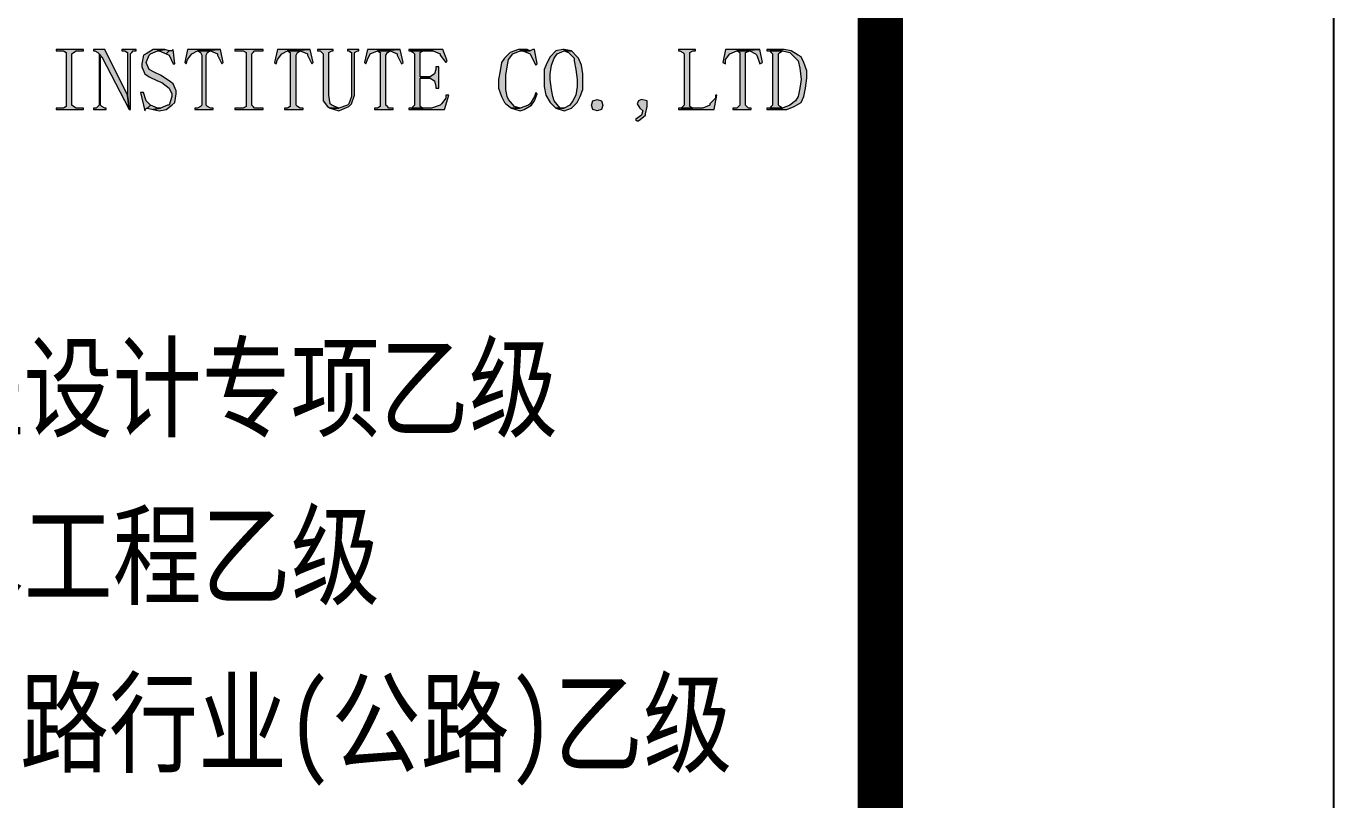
# Model space of a CAD drawing. Extents: x -9422388 to 15610651, y -1992469 to 953794.
# Drawn here: x -2432359 to -2429474, y -403813 to -402108 of the extents above; entities that cross this region are included whole.
import ezdxf

# ---------------------------------------------------------------- set-up
doc = ezdxf.new("R2010")
doc.units = 0
doc.header["$LTSCALE"] = 1000
doc.layers.add('PUB_TITLE', color=4, linetype='Continuous')
doc.styles.add('STYLE1', font='', dxfattribs={"width": 0.8})
doc.styles.get('STYLE1').set_extended_font_data('SimSun')

# ---------------------------------------------------------------- blocks, each defined once
blk = doc.blocks.new('AACI')
at = {"layer": 'PUB_TITLE'}
h = blk.add_hatch(color=256, dxfattribs=at)
h.dxf.hatch_style = 1
h.paths.add_polyline_path([(5035.1, 2453.1), (4959.6, 2453.1), (4959.6, 2450), (4962.8, 2450), (5013.1, 2450), (5028.9, 2443.7), (5028.9, 2440.5), (5041.4, 2424.8), (5044.6, 2427.9)])
h.paths.add_polyline_path([(4962.8, 2450), (4969.1, 2446.8), (4972.2, 2443.7), (4972.2, 2330.4), (4969.1, 2327.2), (4965.9, 2324.1), (4991.1, 2324.1), (4984.8, 2327.2), (4984.8, 2330.4), (4984.8, 2390.2), (5006.8, 2390.2), (4984.8, 2393.3), (4984.8, 2443.7), (4984.8, 2446.8), (4991.1, 2450), (5013.1, 2450)])
h.paths.add_polyline_path([(5025.7, 2415.3), (5019.4, 2415.3), (5019.4, 2409), (5016.3, 2399.6), (5006.8, 2393.3), (4984.8, 2393.3), (5006.8, 2390.2), (5016.3, 2383.9), (5019.4, 2371.3), (5019.4, 2368.1), (5025.7, 2368.1)])
h.paths.add_polyline_path([(5041.4, 2352.4), (5041.4, 2346.1), (5032, 2333.5), (5028.9, 2330.4), (5010, 2324.1), (4991.1, 2324.1), (4965.9, 2324.1), (4959.6, 2324.1), (4959.6, 2320.9), (5038.3, 2320.9), (5047.7, 2352.4)])
h.paths.add_polyline_path([(4940.7, 2453.1), (4890.4, 2450), (4918.7, 2450), (4934.4, 2443.7), (4934.4, 2440.5), (4943.9, 2421.6), (4947, 2424.8)])
h.paths.add_polyline_path([(4940.7, 2453.1), (4868.4, 2453.1), (4862.1, 2424.8), (4865.2, 2421.6), (4868.4, 2431.1), (4874.6, 2443.7), (4890.4, 2450)])
h.paths.add_polyline_path([(4890.4, 2450), (4896.7, 2446.8), (4896.7, 2440.5), (4896.7, 2330.4), (4896.7, 2327.2), (4890.4, 2324.1), (4884.1, 2324.1), (4884.1, 2320.9), (4925, 2320.9), (4925, 2324.1), (4915.6, 2324.1), (4912.4, 2327.2), (4909.3, 2330.4), (4909.3, 2440.5), (4912.4, 2446.8), (4918.7, 2450)])
h.paths.add_polyline_path([(4792.8, 2453.1), (4758.2, 2453.1), (4758.2, 2450), (4764.5, 2450), (4767.6, 2446.8), (4770.8, 2443.7), (4770.8, 2352.4), (4770.8, 2339.8), (4780.2, 2327.2), (4786.5, 2324.1), (4805.4, 2324.1), (4789.7, 2330.4), (4786.5, 2333.5), (4783.4, 2352.4), (4783.4, 2443.7), (4783.4, 2446.8), (4789.7, 2450), (4792.8, 2450)])
h.paths.add_polyline_path([(4849.5, 2453.1), (4824.3, 2453.1), (4824.3, 2450), (4827.4, 2450), (4833.7, 2446.8), (4833.7, 2443.7), (4833.7, 2352.4), (4833.7, 2349.3), (4827.4, 2333.5), (4824.3, 2330.4), (4805.4, 2324.1), (4786.5, 2324.1), (4805.4, 2317.8), (4811.7, 2320.9), (4827.4, 2327.2), (4833.7, 2333.5), (4840, 2352.4), (4840, 2443.7), (4840, 2446.8), (4846.3, 2450), (4849.5, 2450)])
h.paths.add_polyline_path([(4742.5, 2453.1), (4692.1, 2450), (4720.4, 2450), (4736.2, 2443.7), (4736.2, 2440.5), (4745.6, 2421.6), (4748.8, 2424.8)])
h.paths.add_polyline_path([(4742.5, 2453.1), (4670.1, 2453.1), (4663.8, 2424.8), (4666.9, 2421.6), (4670.1, 2431.1), (4679.5, 2443.7), (4692.1, 2450)])
h.paths.add_polyline_path([(4692.1, 2450), (4698.4, 2446.8), (4698.4, 2440.5), (4698.4, 2330.4), (4698.4, 2327.2), (4692.1, 2324.1), (4685.8, 2324.1), (4685.8, 2320.9), (4726.7, 2320.9), (4726.7, 2324.1), (4720.4, 2324.1), (4714.1, 2327.2), (4711, 2330.4), (4711, 2440.5), (4714.1, 2446.8), (4720.4, 2450)])
h.paths.add_polyline_path([(4638.6, 2453.1), (4575.7, 2453.1), (4575.7, 2450), (4594.6, 2450), (4600.9, 2446.8), (4600.9, 2443.7), (4600.9, 2330.4), (4600.9, 2327.2), (4594.6, 2324.1), (4575.7, 2324.1), (4575.7, 2320.9), (4638.6, 2320.9), (4638.6, 2324.1), (4619.7, 2324.1), (4616.6, 2327.2), (4613.4, 2330.4), (4613.4, 2443.7), (4616.6, 2446.8), (4619.7, 2450), (4638.6, 2450)])
h.paths.add_polyline_path([(4544.2, 2453.1), (4493.9, 2450), (4522.2, 2450), (4537.9, 2443.7), (4537.9, 2440.5), (4547.4, 2421.6), (4550.5, 2424.8)])
h.paths.add_polyline_path([(4544.2, 2453.1), (4471.8, 2453.1), (4465.5, 2424.8), (4468.7, 2421.6), (4471.8, 2431.1), (4481.3, 2443.7), (4493.9, 2450)])
h.paths.add_polyline_path([(4493.9, 2450), (4500.2, 2446.8), (4503.3, 2440.5), (4503.3, 2330.4), (4500.2, 2327.2), (4493.9, 2324.1), (4487.6, 2324.1), (4487.6, 2320.9), (4528.5, 2320.9), (4528.5, 2324.1), (4522.2, 2324.1), (4515.9, 2327.2), (4512.7, 2330.4), (4512.7, 2440.5), (4515.9, 2446.8), (4522.2, 2450)])
h.paths.add_polyline_path([(4408.9, 2453.1), (4396.3, 2453.1), (4380.6, 2443.7), (4374.3, 2440.5), (4371.1, 2421.6), (4371.1, 2415.3), (4377.4, 2399.6), (4386.9, 2393.3), (4405.7, 2383.9), (4415.2, 2380.7), (4430.9, 2368.1), (4437.2, 2355.5), (4437.2, 2349.3), (4430.9, 2330.4), (4427.8, 2330.4), (4412, 2324.1), (4396.3, 2320.9), (4408.9, 2317.8), (4424.6, 2320.9), (4437.2, 2330.4), (4443.5, 2336.7), (4446.7, 2355.5), (4446.7, 2361.8), (4440.4, 2377.6), (4430.9, 2383.9), (4412, 2396.5), (4399.4, 2402.8), (4386.9, 2409), (4380.6, 2424.8), (4386.9, 2440.5), (4390, 2443.7), (4405.7, 2450), (4421.5, 2453.1)])
h.paths.add_polyline_path([(4440.4, 2453.1), (4437.2, 2450), (4430.9, 2450), (4424.6, 2443.7), (4430.9, 2440.5), (4440.4, 2421.6), (4443.5, 2421.6)], flags=17)
h.paths.add_polyline_path([(4421.5, 2453.1), (4405.7, 2450), (4408.9, 2450), (4424.6, 2443.7), (4430.9, 2450)], flags=17)
h.paths.add_polyline_path([(4374.3, 2358.7), (4368, 2358.7), (4377.4, 2317.8), (4380.6, 2324.1), (4383.7, 2324.1), (4390, 2330.4), (4380.6, 2339.8)])
h.paths.add_polyline_path([(4390, 2330.4), (4383.7, 2324.1), (4396.3, 2320.9), (4412, 2324.1), (4405.7, 2324.1)], flags=17)
h.paths.add_polyline_path([(4358.5, 2453.1), (4327.1, 2453.1), (4327.1, 2450), (4333.4, 2450), (4339.7, 2446.8), (4339.7, 2443.7), (4339.7, 2352.4), (4342.8, 2320.9), (4345.9, 2320.9), (4345.9, 2443.7), (4349.1, 2446.8), (4352.2, 2450), (4358.5, 2450)])
h.paths.add_polyline_path([(4289.3, 2453.1), (4264.1, 2453.1), (4264.1, 2450), (4267.3, 2450), (4273.6, 2446.8), (4276.7, 2443.7), (4283, 2437.4), (4342.8, 2320.9), (4339.7, 2352.4)])
h.paths.add_polyline_path([(4276.7, 2443.7), (4276.7, 2330.4), (4273.6, 2327.2), (4270.4, 2324.1), (4264.1, 2324.1), (4264.1, 2320.9), (4292.4, 2320.9), (4292.4, 2324.1), (4289.3, 2324.1), (4283, 2327.2), (4279.9, 2330.4), (4279.9, 2437.4), (4283, 2437.4)], flags=17)
h.paths.add_polyline_path([(4242.1, 2453.1), (4182.3, 2453.1), (4182.3, 2450), (4198, 2450), (4204.3, 2446.8), (4204.3, 2443.7), (4204.3, 2330.4), (4204.3, 2327.2), (4198, 2324.1), (4182.3, 2324.1), (4182.3, 2320.9), (4242.1, 2320.9), (4242.1, 2324.1), (4226.4, 2324.1), (4220.1, 2327.2), (4216.9, 2330.4), (4216.9, 2443.7), (4220.1, 2446.8), (4226.4, 2450), (4242.1, 2450)])
h = blk.add_hatch(color=256, dxfattribs=at)
h.dxf.hatch_style = 1
h.paths.add_polyline_path([(5787.3, 2453.1), (5749.5, 2453.1), (5749.5, 2450), (5755.8, 2450), (5784.1, 2450), (5799.9, 2446.8), (5812.5, 2434.2), (5818.8, 2427.9), (5821.9, 2412.2), (5825.1, 2387), (5821.9, 2368.1), (5818.8, 2349.3), (5812.5, 2339.8), (5799.9, 2330.4), (5784.1, 2324.1), (5755.8, 2324.1), (5749.5, 2324.1), (5749.5, 2320.9), (5784.1, 2320.9), (5793.6, 2320.9), (5809.3, 2327.2), (5825.1, 2336.7), (5831.3, 2349.3), (5834.5, 2368.1), (5837.6, 2390.2), (5837.6, 2405.9), (5831.3, 2424.8), (5825.1, 2437.4), (5818.8, 2440.5), (5803, 2450)])
h.paths.add_polyline_path([(5755.8, 2450), (5759, 2446.8), (5762.1, 2443.7), (5762.1, 2330.4), (5759, 2327.2), (5755.8, 2324.1), (5784.1, 2324.1), (5777.8, 2327.2), (5774.7, 2330.4), (5774.7, 2443.7), (5777.8, 2446.8), (5784.1, 2450)], flags=17)
h.paths.add_polyline_path([(5733.8, 2453.1), (5683.4, 2450), (5711.8, 2450), (5724.3, 2443.7), (5727.5, 2440.5), (5733.8, 2421.6), (5740.1, 2424.8)])
h.paths.add_polyline_path([(5733.8, 2453.1), (5658.3, 2453.1), (5652, 2424.8), (5658.3, 2421.6), (5658.3, 2431.1), (5667.7, 2443.7), (5683.4, 2450)])
h.paths.add_polyline_path([(5683.4, 2450), (5689.7, 2446.8), (5689.7, 2440.5), (5689.7, 2330.4), (5686.6, 2327.2), (5683.4, 2324.1), (5674, 2324.1), (5674, 2320.9), (5714.9, 2320.9), (5714.9, 2324.1), (5708.6, 2324.1), (5705.5, 2327.2), (5702.3, 2330.4), (5702.3, 2440.5), (5702.3, 2446.8), (5711.8, 2450)])
h.paths.add_polyline_path([(5592.2, 2453.1), (5554.4, 2453.1), (5554.4, 2450), (5557.6, 2450), (5563.8, 2446.8), (5567, 2443.7), (5567, 2330.4), (5563.8, 2327.2), (5560.7, 2324.1), (5585.9, 2324.1), (5579.6, 2327.2), (5579.6, 2330.4), (5579.6, 2443.7), (5579.6, 2446.8), (5585.9, 2450), (5592.2, 2450)])
h.paths.add_polyline_path([(5636.2, 2352.4), (5636.2, 2346.1), (5623.6, 2333.5), (5623.6, 2330.4), (5607.9, 2324.1), (5585.9, 2324.1), (5560.7, 2324.1), (5554.4, 2324.1), (5554.4, 2320.9), (5633.1, 2320.9), (5639.4, 2352.4)])
h.paths.add_polyline_path([(5472.6, 2343), (5466.3, 2339.8), (5463.1, 2333.5), (5469.4, 2324.1), (5475.7, 2317.8), (5472.6, 2308.3), (5460, 2298.9), (5463.1, 2295.8), (5466.3, 2295.8), (5482, 2308.3), (5482, 2311.5), (5485.2, 2327.2), (5485.2, 2339.8)])
h.paths.add_polyline_path([(5375, 2317.8), (5365.6, 2320.9), (5362.4, 2330.4), (5365.6, 2339.8), (5375, 2343), (5384.5, 2339.8), (5387.6, 2330.4), (5384.5, 2320.9)])
h.paths.add_polyline_path([(5302.6, 2453.1), (5299.5, 2453.1), (5283.8, 2450), (5271.2, 2437.4), (5264.9, 2424.8), (5258.6, 2409), (5258.6, 2387), (5258.6, 2371.3), (5261.7, 2352.4), (5271.2, 2336.7), (5283.8, 2324.1), (5302.6, 2324.1), (5293.2, 2324.1), (5280.6, 2339.8), (5277.5, 2349.3), (5274.3, 2365), (5271.2, 2387), (5271.2, 2399.6), (5274.3, 2418.5), (5280.6, 2434.2), (5286.9, 2443.7), (5302.6, 2450), (5318.4, 2450)])
h.paths.add_polyline_path([(5318.4, 2450), (5302.6, 2450), (5312.1, 2446.8), (5324.7, 2434.2), (5324.7, 2427.9), (5327.8, 2409), (5331, 2387), (5331, 2371.3), (5327.8, 2352.4), (5321.5, 2339.8), (5315.2, 2330.4), (5302.6, 2324.1), (5283.8, 2324.1), (5302.6, 2317.8), (5318.4, 2324.1), (5331, 2336.7), (5337.3, 2349.3), (5343.6, 2365), (5343.6, 2387), (5343.6, 2399.6), (5340.4, 2418.5), (5334.1, 2434.2), (5331, 2437.4)])
h.paths.add_polyline_path([(5236.6, 2453.1), (5233.4, 2453.1), (5227.1, 2450), (5205.1, 2450), (5211.4, 2450), (5227.1, 2443.7), (5230.3, 2437.4), (5239.7, 2418.5), (5242.9, 2421.6)])
h.paths.add_polyline_path([(5208.2, 2453.1), (5201.9, 2453.1), (5183.1, 2446.8), (5170.5, 2434.2), (5164.2, 2424.8), (5161, 2405.9), (5157.9, 2387), (5157.9, 2368.1), (5164.2, 2349.3), (5170.5, 2336.7), (5173.6, 2333.5), (5186.2, 2324.1), (5205.1, 2324.1), (5192.5, 2327.2), (5179.9, 2343), (5176.8, 2349.3), (5173.6, 2365), (5173.6, 2387), (5173.6, 2396.5), (5176.8, 2415.3), (5179.9, 2431.1), (5189.4, 2443.7), (5205.1, 2450), (5227.1, 2450), (5220.8, 2453.1)])
h.paths.add_polyline_path([(5239.7, 2358.7), (5236.6, 2349.3), (5227.1, 2333.5), (5224, 2330.4), (5205.1, 2324.1), (5186.2, 2324.1), (5205.1, 2317.8), (5214.5, 2320.9), (5230.3, 2330.4), (5236.6, 2339.8), (5242.9, 2355.5)])
blk.add_lwpolyline([(0, 4000), (6000, 4000), (6000, 0), (0, 0)], close=True, dxfattribs=at)
at = {"layer": 'PUB_TITLE', "lineweight": 0}
for points in [[(4242.1, 2453.1), (4182.3, 2453.1), (4182.3, 2450), (4198, 2450), (4204.3, 2446.8), (4204.3, 2443.7), (4204.3, 2330.4), (4204.3, 2327.2), (4198, 2324.1), (4182.3, 2324.1), (4182.3, 2320.9), (4242.1, 2320.9), (4242.1, 2324.1), (4226.4, 2324.1), (4220.1, 2327.2), (4216.9, 2330.4), (4216.9, 2443.7), (4220.1, 2446.8), (4226.4, 2450), (4242.1, 2450)], [(4289.3, 2453.1), (4264.1, 2453.1), (4264.1, 2450), (4267.3, 2450), (4273.6, 2446.8), (4276.7, 2443.7), (4283, 2437.4), (4342.8, 2320.9), (4339.7, 2352.4)], [(4358.5, 2453.1), (4327.1, 2453.1), (4327.1, 2450), (4333.4, 2450), (4339.7, 2446.8), (4339.7, 2443.7), (4339.7, 2352.4), (4339.7, 2352.4), (4342.8, 2320.9), (4345.9, 2320.9), (4345.9, 2443.7), (4349.1, 2446.8), (4352.2, 2450), (4358.5, 2450)], [(4408.9, 2453.1), (4396.3, 2453.1), (4380.6, 2443.7), (4374.3, 2440.5), (4371.1, 2421.6), (4371.1, 2415.3), (4377.4, 2399.6), (4386.9, 2393.3), (4405.7, 2383.9), (4415.2, 2380.7), (4430.9, 2368.1), (4437.2, 2355.5), (4437.2, 2349.3), (4430.9, 2330.4), (4427.8, 2330.4), (4412, 2324.1), (4396.3, 2320.9), (4408.9, 2317.8), (4424.6, 2320.9), (4437.2, 2330.4), (4443.5, 2336.7), (4446.7, 2355.5), (4446.7, 2361.8), (4440.4, 2377.6), (4430.9, 2383.9), (4412, 2396.5), (4399.4, 2402.8), (4386.9, 2409), (4380.6, 2424.8), (4380.6, 2424.8), (4386.9, 2440.5), (4390, 2443.7), (4405.7, 2450), (4421.5, 2453.1)], [(4421.5, 2453.1), (4405.7, 2450), (4408.9, 2450), (4424.6, 2443.7), (4430.9, 2450)], [(4440.4, 2453.1), (4437.2, 2450), (4430.9, 2450), (4424.6, 2443.7), (4430.9, 2440.5), (4440.4, 2421.6), (4443.5, 2421.6)], [(4544.2, 2453.1), (4471.8, 2453.1), (4465.5, 2424.8), (4468.7, 2421.6), (4471.8, 2431.1), (4481.3, 2443.7), (4493.9, 2450)], [(4544.2, 2453.1), (4493.9, 2450), (4522.2, 2450), (4537.9, 2443.7), (4537.9, 2440.5), (4547.4, 2421.6), (4550.5, 2424.8)], [(4638.6, 2453.1), (4575.7, 2453.1), (4575.7, 2450), (4594.6, 2450), (4600.9, 2446.8), (4600.9, 2443.7), (4600.9, 2330.4), (4600.9, 2327.2), (4594.6, 2324.1), (4575.7, 2324.1), (4575.7, 2320.9), (4638.6, 2320.9), (4638.6, 2324.1), (4619.7, 2324.1), (4616.6, 2327.2), (4613.4, 2330.4), (4613.4, 2443.7), (4616.6, 2446.8), (4619.7, 2450), (4638.6, 2450)], [(4742.5, 2453.1), (4670.1, 2453.1), (4663.8, 2424.8), (4666.9, 2421.6), (4670.1, 2431.1), (4679.5, 2443.7), (4692.1, 2450)], [(4742.5, 2453.1), (4692.1, 2450), (4720.4, 2450), (4736.2, 2443.7), (4736.2, 2440.5), (4745.6, 2421.6), (4748.8, 2424.8)], [(4792.8, 2453.1), (4758.2, 2453.1), (4758.2, 2450), (4764.5, 2450), (4767.6, 2446.8), (4770.8, 2443.7), (4770.8, 2352.4), (4770.8, 2339.8), (4780.2, 2327.2), (4786.5, 2324.1), (4805.4, 2324.1), (4789.7, 2330.4), (4786.5, 2333.5), (4783.4, 2352.4), (4783.4, 2443.7), (4783.4, 2446.8), (4789.7, 2450), (4792.8, 2450)], [(4849.5, 2453.1), (4824.3, 2453.1), (4824.3, 2450), (4827.4, 2450), (4833.7, 2446.8), (4833.7, 2443.7), (4833.7, 2352.4), (4833.7, 2349.3), (4827.4, 2333.5), (4824.3, 2330.4), (4805.4, 2324.1), (4786.5, 2324.1), (4805.4, 2317.8), (4811.7, 2320.9), (4827.4, 2327.2), (4833.7, 2333.5), (4840, 2352.4), (4840, 2443.7), (4840, 2446.8), (4846.3, 2450), (4849.5, 2450)], [(4940.7, 2453.1), (4868.4, 2453.1), (4862.1, 2424.8), (4865.2, 2421.6), (4868.4, 2431.1), (4874.6, 2443.7), (4890.4, 2450)], [(4940.7, 2453.1), (4890.4, 2450), (4918.7, 2450), (4934.4, 2443.7), (4934.4, 2440.5), (4943.9, 2421.6), (4947, 2424.8)], [(5035.1, 2453.1), (4959.6, 2453.1), (4959.6, 2450), (4962.8, 2450), (5013.1, 2450), (5028.9, 2443.7), (5028.9, 2440.5), (5041.4, 2424.8), (5044.6, 2427.9)], [(5208.2, 2453.1), (5201.9, 2453.1), (5183.1, 2446.8), (5170.5, 2434.2), (5164.2, 2424.8), (5161, 2405.9), (5157.9, 2387), (5157.9, 2368.1), (5164.2, 2349.3), (5170.5, 2336.7), (5173.6, 2333.5), (5186.2, 2324.1), (5205.1, 2324.1), (5192.5, 2327.2), (5179.9, 2343), (5176.8, 2349.3), (5173.6, 2365), (5173.6, 2387), (5173.6, 2396.5), (5176.8, 2415.3), (5179.9, 2431.1), (5189.4, 2443.7), (5205.1, 2450), (5227.1, 2450), (5220.8, 2453.1)], [(5236.6, 2453.1), (5233.4, 2453.1), (5227.1, 2450), (5205.1, 2450), (5211.4, 2450), (5227.1, 2443.7), (5230.3, 2437.4), (5239.7, 2418.5), (5242.9, 2421.6)], [(5302.6, 2453.1), (5299.5, 2453.1), (5283.8, 2450), (5271.2, 2437.4), (5264.9, 2424.8), (5258.6, 2409), (5258.6, 2387), (5258.6, 2371.3), (5261.7, 2352.4), (5271.2, 2336.7), (5271.2, 2336.7), (5283.8, 2324.1), (5302.6, 2324.1), (5293.2, 2324.1), (5280.6, 2339.8), (5277.5, 2349.3), (5274.3, 2365), (5271.2, 2387), (5271.2, 2399.6), (5274.3, 2418.5), (5280.6, 2434.2), (5286.9, 2443.7), (5302.6, 2450), (5318.4, 2450)], [(5592.2, 2453.1), (5554.4, 2453.1), (5554.4, 2450), (5557.6, 2450), (5563.8, 2446.8), (5567, 2443.7), (5567, 2330.4), (5563.8, 2327.2), (5560.7, 2324.1), (5585.9, 2324.1), (5579.6, 2327.2), (5579.6, 2330.4), (5579.6, 2443.7), (5579.6, 2446.8), (5585.9, 2450), (5592.2, 2450)], [(5733.8, 2453.1), (5658.3, 2453.1), (5652, 2424.8), (5658.3, 2421.6), (5658.3, 2431.1), (5667.7, 2443.7), (5683.4, 2450)], [(5733.8, 2453.1), (5683.4, 2450), (5711.8, 2450), (5724.3, 2443.7), (5727.5, 2440.5), (5733.8, 2421.6), (5740.1, 2424.8)], [(5787.3, 2453.1), (5749.5, 2453.1), (5749.5, 2450), (5755.8, 2450), (5784.1, 2450), (5799.9, 2446.8), (5812.5, 2434.2), (5818.8, 2427.9), (5821.9, 2412.2), (5825.1, 2387), (5821.9, 2368.1), (5818.8, 2349.3), (5812.5, 2339.8), (5799.9, 2330.4), (5784.1, 2324.1), (5755.8, 2324.1), (5749.5, 2324.1), (5749.5, 2320.9), (5784.1, 2320.9), (5793.6, 2320.9), (5809.3, 2327.2), (5825.1, 2336.7), (5831.3, 2349.3), (5834.5, 2368.1), (5837.6, 2390.2), (5837.6, 2405.9), (5831.3, 2424.8), (5825.1, 2437.4), (5818.8, 2440.5), (5803, 2450)], [(4276.7, 2443.7), (4276.7, 2330.4), (4273.6, 2327.2), (4270.4, 2324.1), (4264.1, 2324.1), (4264.1, 2320.9), (4292.4, 2320.9), (4292.4, 2324.1), (4289.3, 2324.1), (4283, 2327.2), (4279.9, 2330.4), (4279.9, 2437.4), (4283, 2437.4)], [(4493.9, 2450), (4500.2, 2446.8), (4503.3, 2440.5), (4503.3, 2330.4), (4500.2, 2327.2), (4493.9, 2324.1), (4487.6, 2324.1), (4487.6, 2320.9), (4528.5, 2320.9), (4528.5, 2324.1), (4522.2, 2324.1), (4515.9, 2327.2), (4512.7, 2330.4), (4512.7, 2440.5), (4515.9, 2446.8), (4522.2, 2450)], [(4692.1, 2450), (4698.4, 2446.8), (4698.4, 2440.5), (4698.4, 2330.4), (4698.4, 2327.2), (4692.1, 2324.1), (4685.8, 2324.1), (4685.8, 2320.9), (4726.7, 2320.9), (4726.7, 2324.1), (4720.4, 2324.1), (4714.1, 2327.2), (4711, 2330.4), (4711, 2440.5), (4714.1, 2446.8), (4720.4, 2450)], [(4890.4, 2450), (4896.7, 2446.8), (4896.7, 2440.5), (4896.7, 2330.4), (4896.7, 2327.2), (4890.4, 2324.1), (4884.1, 2324.1), (4884.1, 2320.9), (4925, 2320.9), (4925, 2324.1), (4915.6, 2324.1), (4912.4, 2327.2), (4909.3, 2330.4), (4909.3, 2440.5), (4912.4, 2446.8), (4918.7, 2450)], [(4962.8, 2450), (4969.1, 2446.8), (4972.2, 2443.7), (4972.2, 2330.4), (4969.1, 2327.2), (4965.9, 2324.1), (4991.1, 2324.1), (4984.8, 2327.2), (4984.8, 2330.4), (4984.8, 2390.2), (5006.8, 2390.2), (4984.8, 2393.3), (4984.8, 2443.7), (4984.8, 2446.8), (4991.1, 2450), (5013.1, 2450)], [(5318.4, 2450), (5302.6, 2450), (5312.1, 2446.8), (5324.7, 2434.2), (5324.7, 2427.9), (5327.8, 2409), (5331, 2387), (5331, 2371.3), (5327.8, 2352.4), (5321.5, 2339.8), (5315.2, 2330.4), (5302.6, 2324.1), (5283.8, 2324.1), (5302.6, 2317.8), (5302.6, 2317.8), (5318.4, 2324.1), (5331, 2336.7), (5337.3, 2349.3), (5343.6, 2365), (5343.6, 2387), (5343.6, 2399.6), (5340.4, 2418.5), (5334.1, 2434.2), (5331, 2437.4)], [(5683.4, 2450), (5689.7, 2446.8), (5689.7, 2440.5), (5689.7, 2330.4), (5686.6, 2327.2), (5683.4, 2324.1), (5674, 2324.1), (5674, 2320.9), (5714.9, 2320.9), (5714.9, 2324.1), (5708.6, 2324.1), (5705.5, 2327.2), (5702.3, 2330.4), (5702.3, 2440.5), (5702.3, 2446.8), (5711.8, 2450)], [(5755.8, 2450), (5759, 2446.8), (5762.1, 2443.7), (5762.1, 2330.4), (5759, 2327.2), (5755.8, 2324.1), (5784.1, 2324.1), (5777.8, 2327.2), (5774.7, 2330.4), (5774.7, 2443.7), (5777.8, 2446.8), (5784.1, 2450)], [(5025.7, 2415.3), (5019.4, 2415.3), (5019.4, 2409), (5016.3, 2399.6), (5006.8, 2393.3), (4984.8, 2393.3), (5006.8, 2390.2), (5016.3, 2383.9), (5019.4, 2371.3), (5019.4, 2368.1), (5025.7, 2368.1)], [(4374.3, 2358.7), (4368, 2358.7), (4377.4, 2317.8), (4380.6, 2324.1), (4383.7, 2324.1), (4390, 2330.4), (4380.6, 2339.8)], [(5041.4, 2352.4), (5041.4, 2346.1), (5032, 2333.5), (5028.9, 2330.4), (5010, 2324.1), (4991.1, 2324.1), (4965.9, 2324.1), (4959.6, 2324.1), (4959.6, 2320.9), (5038.3, 2320.9), (5047.7, 2352.4)], [(5239.7, 2358.7), (5236.6, 2349.3), (5227.1, 2333.5), (5224, 2330.4), (5205.1, 2324.1), (5186.2, 2324.1), (5205.1, 2317.8), (5214.5, 2320.9), (5230.3, 2330.4), (5236.6, 2339.8), (5242.9, 2355.5)], [(5375, 2317.8), (5365.6, 2320.9), (5365.6, 2320.9), (5362.4, 2330.4), (5362.4, 2330.4), (5365.6, 2339.8), (5365.6, 2339.8), (5375, 2343), (5375, 2343), (5384.5, 2339.8), (5384.5, 2339.8), (5387.6, 2330.4), (5387.6, 2330.4), (5384.5, 2320.9), (5384.5, 2320.9), (5375, 2317.8), (5375, 2317.8), (5375, 2317.8)], [(5472.6, 2343), (5466.3, 2339.8), (5463.1, 2333.5), (5469.4, 2324.1), (5475.7, 2317.8), (5472.6, 2308.3), (5460, 2298.9), (5463.1, 2295.8), (5466.3, 2295.8), (5482, 2308.3), (5482, 2311.5), (5485.2, 2327.2), (5485.2, 2339.8)], [(5636.2, 2352.4), (5636.2, 2346.1), (5623.6, 2333.5), (5623.6, 2330.4), (5607.9, 2324.1), (5585.9, 2324.1), (5560.7, 2324.1), (5554.4, 2324.1), (5554.4, 2320.9), (5633.1, 2320.9), (5639.4, 2352.4)], [(4390, 2330.4), (4383.7, 2324.1), (4396.3, 2320.9), (4412, 2324.1), (4405.7, 2324.1)]]:
    blk.add_lwpolyline(points, close=True, dxfattribs=at)
at = {"layer": 'PUB_TITLE', "char_height": 180, "attachment_point": 1, "line_spacing_factor": 0.8, "style": 'STYLE1'}
for s, insert in [('风景园林工程设计专项乙级', (2931.6, 1797.7)), ('市政行业排水工程乙级', (2931.6, 1428.1)), ('公路行业(公路)乙级', (3905.6, 1058.5))]:
    blk.add_mtext_dynamic_manual_height_columns(s, width=5003.392, gutter_width=1750, heights=[0], dxfattribs=dict(at, insert=insert))
blk = doc.blocks.new('TQ')
at = {"layer": 'PUB_TITLE'}
blk.add_lwpolyline([(1746756.1, -798756.5), (1750935.6, -798756.5), (1750935.6, -758772.5), (1746756.1, -758772.5)], close=True, dxfattribs=at)
at = {"layer": 'PUB_TITLE', "xscale": 0.6965852552875123, "yscale": 0.6965852552875123, "zscale": 0.6965852552875123}
blk.add_blockref('AACI', (1746756.1, -762116.1), dxfattribs=at)
blk = doc.blocks.new('图签')
at = {"xscale": 1.43572, "yscale": 1.43572, "zscale": 1.43572}
blk.add_blockref('TQ', (-231624.4, 689572.7), dxfattribs=at)

msp = doc.modelspace()

# ---------------------------------------------------------------- linework, layer by layer
at = {"layer": 'PUB_TITLE'}
msp.add_lwpolyline([(-2513574.25692, -458212.1496), (-2429474.25692, -458212.1496), (-2429474.25692, -398812.1496), (-2513574.25692, -398812.1496)], close=True, dxfattribs=at)
at = {"layer": 'PUB_TITLE', "const_width": 100}
msp.add_lwpolyline([(-2511074.25692, -457212.1496), (-2430474.25692, -457212.1496), (-2430474.25692, -399812.1496), (-2511074.25692, -399812.1496)], close=True, dxfattribs=at)

# ---------------------------------------------------------------- block references
msp.add_blockref('图签', (-4712703.06659, 0))

doc.saveas('drawing.dxf')
